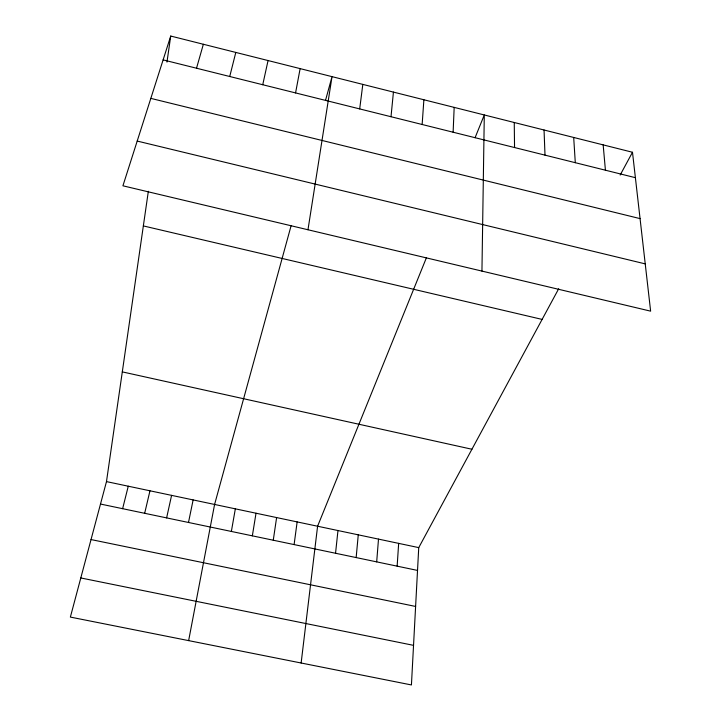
<?xml version="1.0" encoding="UTF-8"?>
<svg xmlns="http://www.w3.org/2000/svg" width="721" height="721" viewBox="0 0 721 721"><rect width="100%" height="100%" fill="white"/><g stroke="black" fill="none" stroke-linecap="round" stroke-linejoin="round"><path stroke-width="1.08" d="M481.943 271.087L484.296 114.963L475.067 137.729M453.121 132.222L454.176 107.384M558.685 288.76L418.739 547.618L411.43 684.95L70.37 617.086L106.483 481.601L148.346 191.263M397.145 566.147L398.659 543.364M422.145 124.499L423.885 99.759M376.686 561.866L378.498 539.11M356.156 557.567L358.265 534.829M391.007 116.73L393.432 92.099M335.544 553.25L337.969 530.539M301.135 663.005L317.591 526.231L426.426 257.73M359.689 108.916L362.816 84.393M294.105 544.58L297.142 521.905M166.966 62.105L170.724 36.05L632.488 152.257L650.63 311.157L122.921 185.802L170.724 36.05M273.268 540.218L276.612 517.57M307.975 229.756L332.03 76.642L325.504 100.426M252.35 535.838L256.018 513.217M231.36 531.44L235.343 508.846M295.565 92.928L300.134 68.621M188.641 640.618L214.588 504.457L291.14 225.592M188.496 522.473L193.129 499.914M166.623 517.894L171.589 495.363M262.741 84.736L268.059 60.546M144.669 513.298L149.968 490.794M122.624 508.684L128.266 486.206M229.729 76.507L235.803 52.426M196.518 68.225L203.358 44.26M620.168 175.041L632.488 152.257M80.806 577.954L413.539 645.349M91.035 539.56L415.611 606.451M100.498 504.051L417.522 570.419M106.483 481.601L418.739 547.618M122.3 371.883L471.922 449.246M143.344 225.916L542.12 319.412M137.206 141.064L645.232 263.877M150.833 98.38L640.059 218.616M163.117 59.888L635.39 177.681M603.162 144.876L605.424 170.21M573.691 137.459L575.295 162.694M544.049 130.005L545.004 155.141M514.253 122.507L514.551 147.544"/></g></svg>
